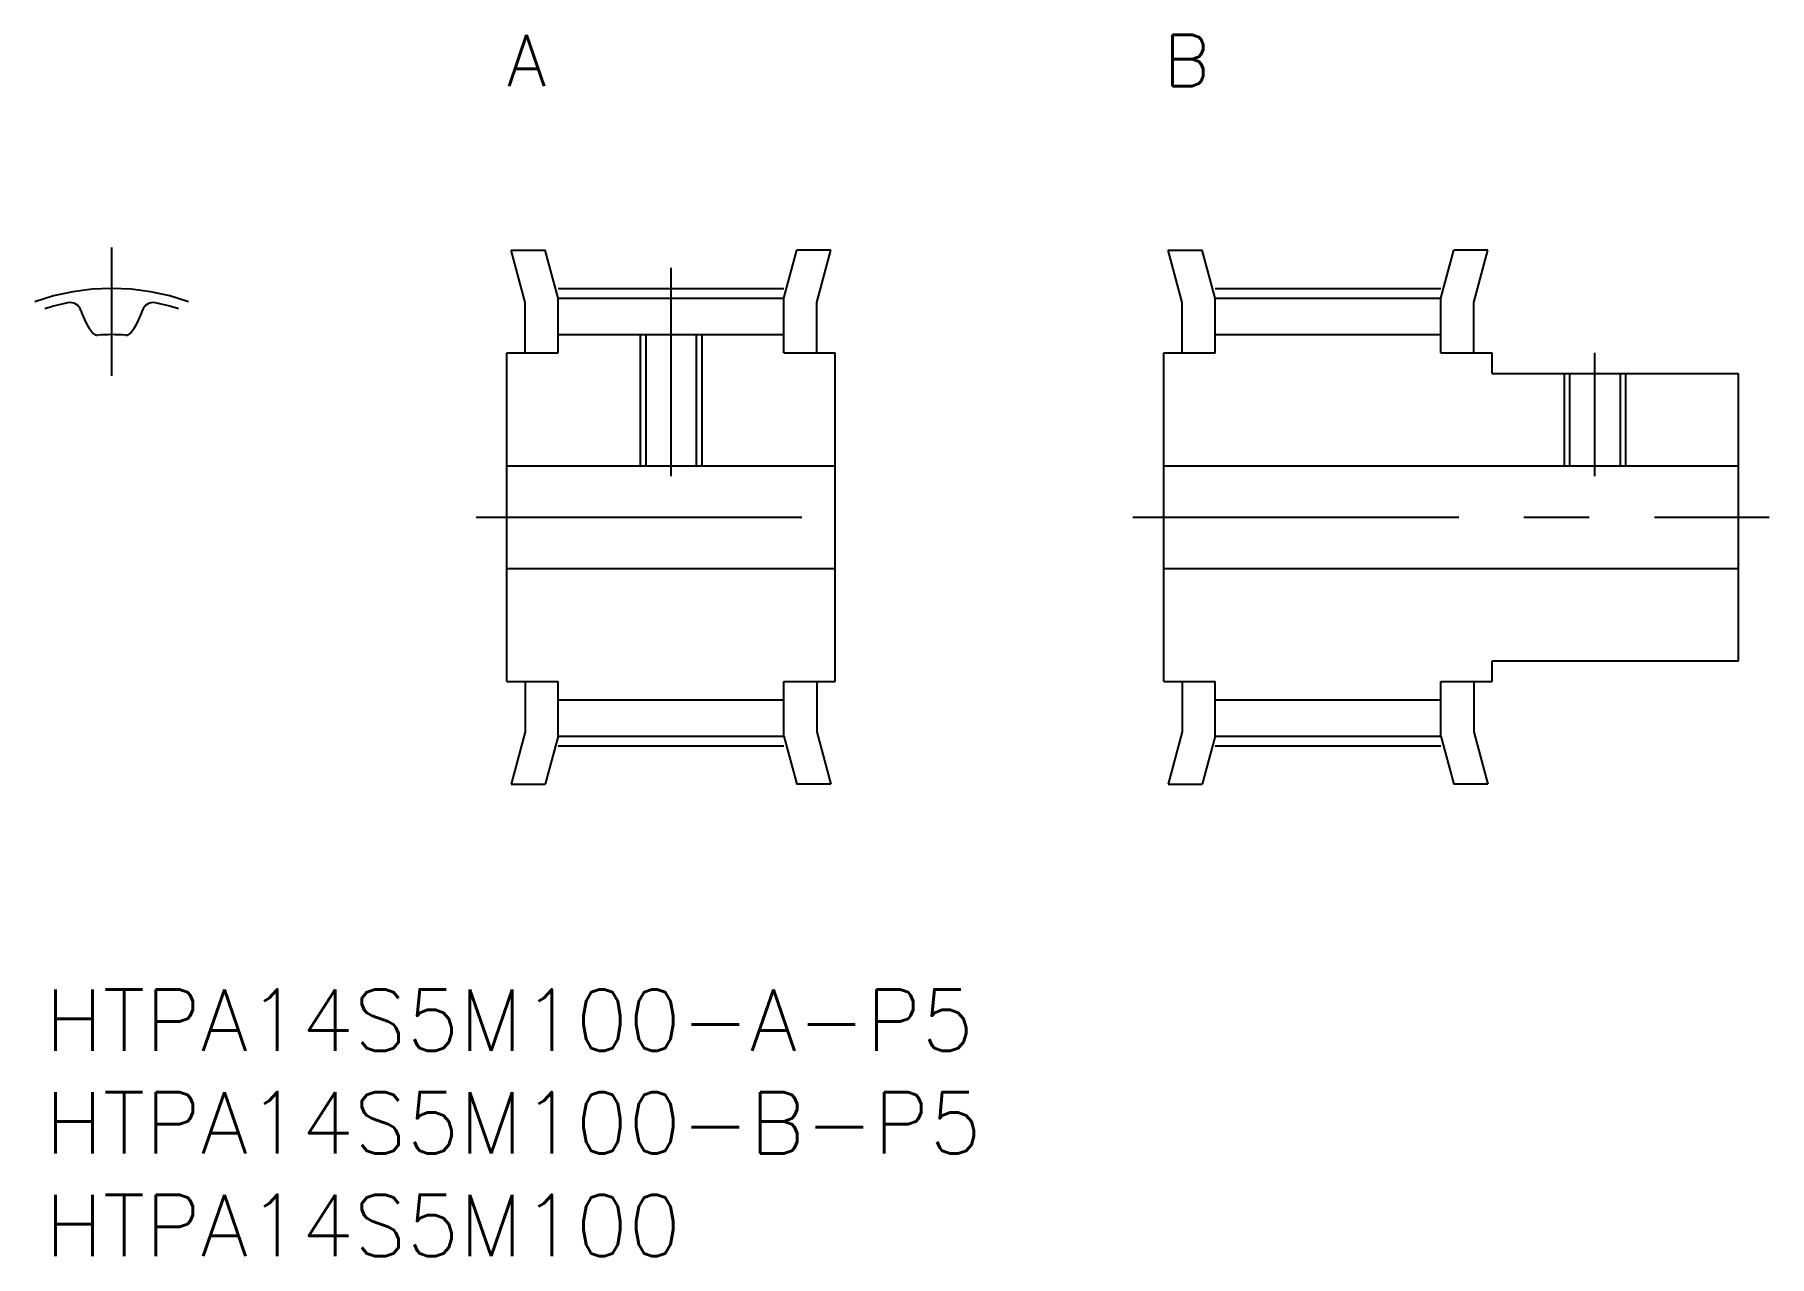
# Model space of a CAD drawing. Extents: x -0.5 to 84, y -13 to 46.5.
import ezdxf

# ---------------------------------------------------------------- set-up
doc = ezdxf.new("R2010")
doc.units = 0
doc.header["$LTSCALE"] = 0.5
doc.linetypes.add('CENTER', pattern=[50.8, 31.75, -6.35, 6.35, -6.35])
doc.linetypes.add('DASHED', pattern=[19.05, 12.7, -6.35])
for name, color, linetype in [('MSM_CENTER', 1, 'CENTER'), ('MSM_CONTINUOUS', 7, 'CONTINUOUS'), ('MSM_DASHED', 4, 'DASHED'), ('MSM_PART_NUMBER', 7, 'CONTINUOUS')]:
    doc.layers.add(name, color=color, linetype=linetype)
doc.styles.get("Standard").update_dxf_attribs({"font": 'txt.shx', "height": 3, "bigfont": 'bigfont.shx'})

# ---------------------------------------------------------------- blocks, each defined once
blk = doc.blocks.new('*U4')
at = {"layer": 'MSM_PART_NUMBER'}
blk.add_text('A', height=2.5, dxfattribs=at).set_placement((22.5, 44))
blk = doc.blocks.new('*U5')
at = {"layer": 'MSM_PART_NUMBER'}
blk.add_text('B', height=2.5, dxfattribs=at).set_placement((54.5, 44))
blk = doc.blocks.new('*U6')
at = {"layer": 'MSM_PART_NUMBER'}
blk.add_text('HTPA14S5M100-A-P5', height=3, dxfattribs=at).set_placement((0, -3))
blk = doc.blocks.new('*U7')
at = {"layer": 'MSM_PART_NUMBER'}
blk.add_text('HTPA14S5M100-B-P5', height=3, dxfattribs=at).set_placement((0, -8))
blk = doc.blocks.new('*U8')
at = {"layer": 'MSM_PART_NUMBER'}
blk.add_text('HTPA14S5M100', height=3, dxfattribs=at).set_placement((0, -13))

msp = doc.modelspace()

# ---------------------------------------------------------------- linework, layer by layer
at = {"layer": 'MSM_CENTER'}
for p, q in [((3.25, 29.89), (3.25, 36.14)), ((30.5, 25), (30.5, 35.14)), ((25, 34.14), (36, 34.14)), ((57, 34.14), (68, 34.14)), ((75.5, 25), (75.5, 31)), ((21, 23), (40, 23)), ((53, 23), (84, 23)), ((25, 11.86), (36, 11.86)), ((57, 11.86), (68, 11.86))]:
    msp.add_line(p, q, dxfattribs=at)
msp.add_arc((3.25, 23), 11.14, 70.32863, 109.67137, dxfattribs=at)
at = {"layer": 'MSM_CONTINUOUS'}
for p, q in [((22.717, 36), (24.373, 36)), ((23.4, 33.449), (22.717, 36)), ((25, 33.66), (24.373, 36)), ((36, 33.66), (36.627, 36)), ((38.283, 36), (36.627, 36)), ((37.6, 33.449), (38.283, 36)), ((54.717, 36), (56.373, 36)), ((55.4, 33.449), (54.717, 36)), ((57, 33.66), (56.373, 36)), ((68, 33.66), (68.627, 36)), ((70.283, 36), (68.627, 36)), ((69.6, 33.449), (70.283, 36)), ((23.4, 31), (23.4, 33.449)), ((25, 33.66), (36, 33.66)), ((25, 31), (25, 33.66)), ((36, 31), (36, 33.66)), ((37.6, 31), (37.6, 33.449)), ((55.4, 31), (55.4, 33.449)), ((57, 33.66), (68, 33.66)), ((57, 31), (57, 33.66)), ((68, 31), (68, 33.66)), ((69.6, 31), (69.6, 33.449)), ((25, 31.89), (36, 31.89)), ((57, 31.89), (68, 31.89)), ((22.5, 15), (22.5, 31)), ((22.5, 31), (25, 31)), ((36, 31), (38.5, 31)), ((38.5, 15), (38.5, 31)), ((54.5, 15), (54.5, 31)), ((54.5, 31), (57, 31)), ((68, 31), (70.5, 31)), ((70.5, 30), (70.5, 31)), ((70.5, 30), (82.5, 30)), ((82.5, 16), (82.5, 30)), ((22.5, 25.5), (38.5, 25.5)), ((54.5, 25.5), (82.5, 25.5)), ((82.5, 23), (82.5, 23)), ((22.5, 20.5), (38.5, 20.5)), ((54.5, 20.5), (82.5, 20.5)), ((82.5, 19.5), (82.5, 19.5)), ((70.5, 16), (82.5, 16)), ((70.5, 15), (70.5, 16)), ((22.5, 15), (25, 15)), ((23.4, 15), (23.4, 12.551)), ((25, 12.34), (25, 15)), ((36, 15), (38.5, 15)), ((36, 12.34), (36, 15)), ((37.6, 15), (37.6, 12.551)), ((54.5, 15), (57, 15)), ((55.4, 15), (55.4, 12.551)), ((57, 12.34), (57, 15)), ((68, 15), (70.5, 15)), ((68, 12.34), (68, 15)), ((69.6, 15), (69.6, 12.551)), ((25, 14.11), (36, 14.11)), ((57, 14.11), (68, 14.11)), ((23.4, 12.551), (22.717, 10)), ((25, 12.34), (24.373, 10)), ((25, 12.34), (36, 12.34)), ((36, 12.34), (36.627, 10)), ((37.6, 12.551), (38.283, 10)), ((55.4, 12.551), (54.717, 10)), ((57, 12.34), (56.373, 10)), ((57, 12.34), (68, 12.34)), ((68, 12.34), (68.627, 10)), ((69.6, 12.551), (70.283, 10)), ((22.717, 10), (24.373, 10)), ((38.283, 10), (36.627, 10)), ((54.717, 10), (56.373, 10)), ((70.283, 10), (68.627, 10))]:
    msp.add_line(p, q, dxfattribs=at)
for centre, radius, start, end in [((3.25, 23), 10.66, 101.60146, 107.75083), ((1.223, 32.905), 0.55, 17.28257, 101.56765), ((4.875, 34.041), 3.275, 197.28257, 219.60196), ((1.625, 34.041), 3.275, 320.39804, 342.71743), ((5.277, 32.905), 0.55, 78.43235, 162.71743), ((3.25, 23), 10.66, 72.24917, 78.43235), ((2.544, 32.113), 0.25, 219.60196, 274.42845), ((3.25, 23), 8.89, 85.57155, 94.42845), ((3.956, 32.113), 0.25, 265.57155, 320.39804)]:
    msp.add_arc(centre, radius, start, end, dxfattribs=at)
at = {"layer": 'MSM_DASHED'}
for p, q in [((29, 31.89), (29, 25.5)), ((29.27, 31.89), (29.27, 25.5)), ((31.729, 31.89), (31.729, 25.5)), ((32, 31.89), (32, 25.5)), ((74, 30), (74, 25.5)), ((74.27, 30), (74.27, 25.5)), ((76.729, 30), (76.729, 25.5)), ((77, 30), (77, 25.5))]:
    msp.add_line(p, q, dxfattribs=at)

# ---------------------------------------------------------------- block references
at = {"layer": 'MSM_CONTINUOUS'}
for name in ['*U4', '*U5', '*U6', '*U7', '*U8']:
    msp.add_blockref(name, (0, 0), dxfattribs=at)

doc.saveas('drawing.dxf')
